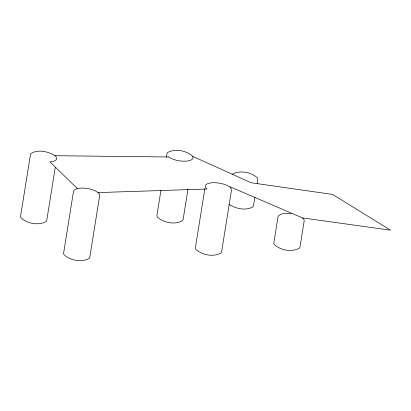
<?xml version="1.0" encoding="UTF-8"?>
<svg xmlns="http://www.w3.org/2000/svg" width="411" height="411" viewBox="0 0 411 411"><rect width="100%" height="100%" fill="white"/><g stroke="black" fill="none" stroke-linecap="round" stroke-linejoin="round"><path stroke-width="0.62" d="M55.269 167.308L46.797 220.183L46.299 221.431C38.685 225.855 27.265 223.738 20.946 217.815L20.55 216.443L30.429 154.752L30.928 153.509C38.136 149.08 48.195 151.474 55.023 155.712L168.418 156.981L168.433 156.725A13.27 5.035 9.1 0 0 184.739 161.204A13.27 5.035 9.1 0 0 192.631 156.314L251.136 182.767L332.586 194.429L390.45 230.15L302.573 217.933L227.807 185.839A13.27 5.035 9.1 0 0 210.555 182.941A13.27 5.035 9.1 0 0 206.918 189.009L98.049 192.584A13.27 5.035 9.1 0 0 77.448 188.592L75.321 189.348L73.959 190.38L73.461 191.624L63.577 253.315L63.972 254.686C70.291 260.61 81.712 262.727 89.331 258.303L89.829 257.055L99.709 195.369L99.313 193.992L98.049 192.584M160.927 190.452L156.894 215.631L157.29 217.008C163.609 222.926 175.029 225.043 182.648 220.62L183.147 219.376L187.986 189.158M166.275 157.089L167.277 152.697C174.891 148.273 186.311 150.39 192.631 156.314M204.858 188.747L195.379 247.915L195.775 249.287C202.094 255.21 213.515 257.327 221.128 252.904L221.627 251.655L231.511 189.969L231.116 188.592L229.852 187.185M254.984 197.357L253.191 206.692C245.989 211.12 235.929 208.726 229.097 204.488M257.178 183.671L257.877 179.314L257.481 177.942C251.162 172.019 239.741 169.907 232.123 174.326M291.307 213.782C287.058 213.427 282.003 212.806 278.478 215.729L277.98 216.972L273.793 243.107L274.188 244.478C280.508 250.402 291.928 252.513 299.542 248.09L300.045 246.847L304.227 220.717L303.832 219.34L302.573 217.933M77.448 188.592L49.942 161.944A13.27 5.035 9.1 0 0 55.023 155.712"/></g></svg>
